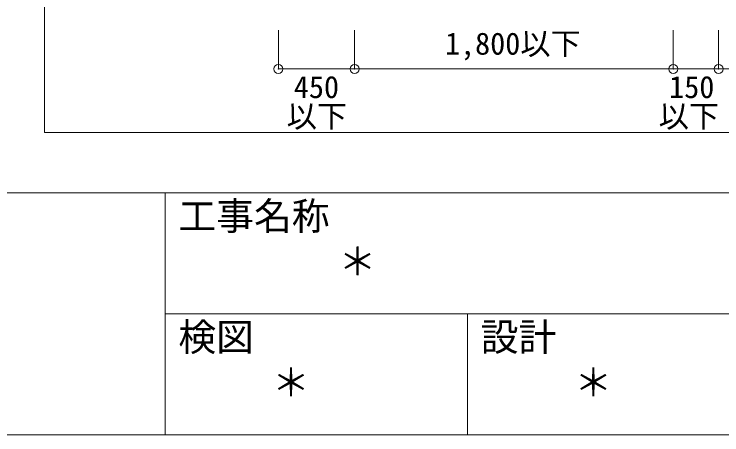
# Model space of a CAD drawing. Units: millimetres on the paper, with parts at other scales. Extents: x -195 to 195, y -135 to 132.
# Drawn here: x 0 to 46.82, y -132.5 to -104.69 of the extents above; entities that cross this region are included whole.
import ezdxf
from ezdxf.enums import TextEntityAlignment as Align

# ---------------------------------------------------------------- set-up
doc = ezdxf.new("R2010")
doc.units = ezdxf.units.MM
doc.header["$PDMODE"] = 32
doc.header["$PDSIZE"] = 0.6
doc.layers.add('8-5_寸法', color=4, linetype='Continuous', lineweight=9)
doc.layers.add('F-3_野縁', color=3, linetype='Continuous', lineweight=18)
doc.layers.add('F-6_文字', color=7, linetype='Continuous')
doc.styles.add('ＭＳ ゴシック', font='')
doc.styles.get('ＭＳ ゴシック').set_extended_font_data('MS Gothic')

msp = doc.modelspace()

# ---------------------------------------------------------------- linework, layer by layer
at = {"layer": '8-5_寸法'}
for p, q in [((17.482, -108.305), (17.482, -105.753)), ((22.519, -108.305), (22.519, -105.753)), ((22.519, -108.305), (22.519, -105.753)), ((43.599, -108.305), (43.599, -105.753)), ((43.599, -108.305), (43.599, -105.753)), ((46.599, -108.305), (46.599, -105.753)), ((17.482, -108.305), (22.519, -108.305)), ((22.519, -108.305), (43.599, -108.305)), ((43.599, -108.305), (46.599, -108.305))]:
    msp.add_line(p, q, dxfattribs=at)
msp.add_lwpolyline([(46.599, -108.305), (49.599, -108.305), (49.599, -105.753)], dxfattribs=at)
at = {"layer": '8-5_寸法', "color": 3}
for p in [(17.482, -108.305), (22.519, -108.305), (43.599, -108.305), (46.599, -108.305)]:
    msp.add_point(p, dxfattribs=at)
at = {"layer": 'F-3_野縁'}
for p, q in [((2, 30.912), (2, -112.5)), ((2, -112.5), (191, -112.5)), ((-195, -116.5), (195, -116.5)), ((10, -116.5), (10, -132.5)), ((-195, -132.5), (195, -132.5))]:
    msp.add_line(p, q, dxfattribs=at)
at = {"layer": 'F-3_野縁', "color": 7}
for p, q in [((10, -124.5), (195, -124.5)), ((30, -124.5), (30, -132.5))]:
    msp.add_line(p, q, dxfattribs=at)

# ---------------------------------------------------------------- texts
at = {"layer": '8-5_寸法', "style": 'ＭＳ ゴシック'}
for s, p in [('1,800以下', (28.498, -107.805)), ('450', (18.501, -110.674)), ('150', (43.33, -110.674)), ('以下', (18.028, -112.607)), ('以下', (42.637, -112.607))]:
    msp.add_text(s, height=1.466, dxfattribs=at).set_placement(p, align=Align.BOTTOM_LEFT)
at = {"layer": 'F-6_文字', "style": 'ＭＳ ゴシック'}
for s, p in [('工事名称', (10.863, -119.5)), ('＊', (21.463, -122.5)), ('検図', (10.863, -127.5)), ('設計', (30.863, -127.5)), ('＊', (17.063, -130.5)), ('＊', (37.063, -130.5))]:
    msp.add_text(s, height=1.833, dxfattribs=at).set_placement(p, align=Align.BOTTOM_LEFT)

doc.saveas('drawing.dxf')
